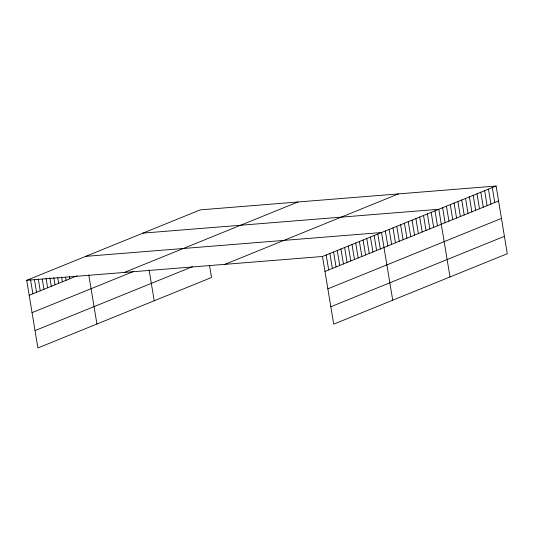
<?xml version="1.0" encoding="UTF-8"?>
<svg xmlns="http://www.w3.org/2000/svg" width="534" height="534" viewBox="0 0 534 534"><rect width="100%" height="100%" fill="white"/><g stroke="black" fill="none" stroke-linecap="round" stroke-linejoin="round"><path stroke-width="0.8" d="M209.575 265.919L211.497 277.52L37.901 347.968L26.7 280.303L200.297 209.855L496.099 186.032L507.3 253.697L333.703 324.145L322.503 256.48L496.099 186.032M29.176 295.269L77.13 275.804M124.315 272.447L297.912 201.992M32.053 312.657L133.086 271.652M35.024 330.579L192.58 266.633M224.887 264.343L398.484 193.889M324.979 271.446L498.576 200.991M327.856 288.834L501.453 218.386M330.826 306.756L504.423 236.302M143.012 233.104L438.814 209.281L450.015 276.946M85.72 256.353L381.523 232.53L392.724 300.195M26.7 280.303L322.503 256.48M492.281 187.581L494.758 202.54M488.463 189.129L490.94 204.088M484.638 190.678L487.115 205.643M480.82 192.227L483.297 207.192M477.002 193.782L479.479 208.741M473.184 195.331L475.661 210.289M469.366 196.879L471.842 211.838M465.548 198.428L468.024 213.393M461.723 199.983L464.206 214.942M457.905 201.532L460.381 216.49M454.087 203.08L456.563 218.039M450.269 204.629L452.745 219.587M446.451 206.177L448.927 221.143M442.633 207.733L445.109 222.691M434.99 210.83L437.466 225.789M431.172 212.378L433.648 227.337M427.354 213.927L429.83 228.892M423.535 215.482L426.012 230.441M419.717 217.031L422.194 231.99M415.899 218.58L418.376 233.538M412.081 220.128L414.558 235.093M408.256 221.677L410.733 236.642M404.438 223.232L406.915 238.191M400.62 224.781L403.097 239.739M396.802 226.329L399.278 241.288M392.984 227.878L395.46 242.843M389.166 229.426L391.642 244.392M385.341 230.982L387.817 245.94M377.838 234.026L380.315 248.984M374.147 235.521L376.624 250.486M370.456 237.023L372.932 251.981M366.771 238.518L369.248 253.476M363.08 240.013L365.556 254.978M359.389 241.515L361.865 256.474M355.704 243.01L358.18 257.969M352.013 244.505L354.489 259.464M348.322 246L350.805 260.966M344.637 247.502L347.113 262.461M340.946 248.998L343.422 263.956M337.261 250.493L339.737 265.458M333.57 251.995L336.046 266.953M329.878 253.49L332.355 268.448M326.194 254.985L328.67 269.95M149.106 269.937L154.213 300.769M88.798 274.937L96.928 324.018M69.367 276.438L69.754 278.795M65.542 277.146L66.069 280.297M61.597 277.066L62.378 281.792M57.779 277.78L58.687 283.287M53.827 277.7L55.002 284.789M49.876 277.62L51.311 286.284M46.057 278.334L47.619 287.779M42.239 279.042L43.935 289.281M38.288 278.962L40.244 290.776M34.47 279.676L36.552 292.272M30.518 279.596L32.868 293.767"/></g></svg>
